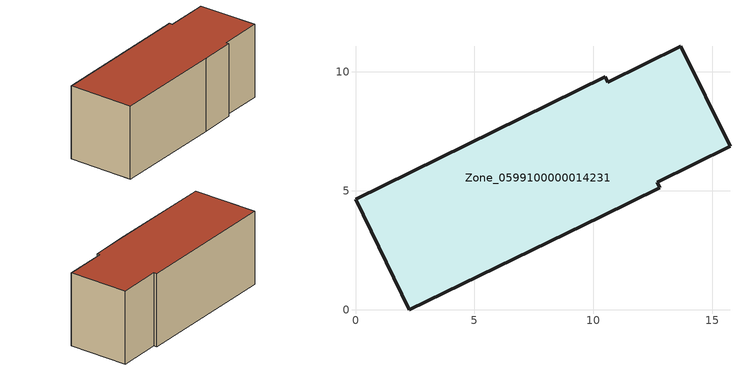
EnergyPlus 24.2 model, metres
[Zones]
Zone_0599100000014231
 floor ground (C_G): 10.61,9.57 13.68,11.08 15.74,6.88 12.67,5.36 12.78,5.14 10.34,3.93 2.26,0 0,4.64 10.5,9.79 z0
 wall outside (C_F): 2.26,0 10.34,3.93 12.78,5.14 12.67,5.36 15.74,6.88 13.68,11.08 10.61,9.57 10.5,9.79 0,4.64 2.26,0 z0:5.79
 roof outside (C_R): 10.5,9.79 0,4.64 2.26,0 10.34,3.93 12.78,5.14 12.67,5.36 15.74,6.88 13.68,11.08 10.61,9.57 z5.79
[BUILDING]
Pand.0599100000014231: North Axis=0; Terrain=City; Loads Convergence Tolerance Value=0.04; Temperature Convergence Tolerance Value=0.4; Solar Distribution=FullExterior; Maximum Number of Warmup Days=25; Minimum Number of Warmup Days=1
[Site:Location]
Rotterdam.The.Hague.AP_ZH_NLD Design_Conditions: Latitude=51.96; Longitude=4.45; Time Zone=1; Elevation=-4.5
[SITE:GROUNDTEMPERATURE:BUILDINGSURFACE]
18, 18, 18, 18, 18, 18, 18, 18, 18, 18, 18, 18
[MATERIAL] Thermal Absorptance=0.9; Solar Absorptance=0.7; Visible Absorptance=0.7
Name | Roughness | Thickness | Conductivity | Density | Specific Heat
G.TI.1965-1974 | MediumSmooth | 0.15 | 0.882353 | 540 | 1210
F.TI.1965-1974 | Rough | 0.3 | 0.697674 | 1920 | 840
R.TI.1965-1974 | MediumRough | 0.2 | 0.232558 | 1500 | 1000
[CONSTRUCTION]
C_G: G.TI.1965-1974
C_F: F.TI.1965-1974
C_R: R.TI.1965-1974
[ZONE]
Zone_0599100000014231: Type=1; Multiplier=1; Ceiling Height=Autocalculate; Volume=Autocalculate; Floor Area=autocalculate; Part of Total Floor Area=Yes
[ZONEINFILTRATION:DESIGNFLOWRATE]
Infil_Zone_0599100000014231: Zone or ZoneList or Space or SpaceList=Zone_0599100000014231; Schedule=AlwaysOn; Design Flow Rate Calculation Method=Flow/Area; Flow Rate per Floor Area=0.003; Constant Term Coefficient=1; Temperature Term Coefficient=0; Velocity Term Coefficient=0; Velocity Squared Term Coefficient=0
[HVACTEMPLATE:ZONE:IDEALLOADSAIRSYSTEM]
Zone_0599100000014231: Maximum Heating Supply Air Temperature=50; Minimum Cooling Supply Air Temperature=13; Maximum Heating Supply Air Humidity Ratio=0.0156; Minimum Cooling Supply Air Humidity Ratio=0.0077; Heating Limit=NoLimit; Cooling Limit=NoLimit; Dehumidification Control Type=ConstantSensibleHeatRatio; Cooling Sensible Heat Ratio=0.7; Dehumidification Setpoint=60; Humidification Control Type=None; Humidification Setpoint=30; Outdoor Air Method=None; Outdoor Air Flow Rate per Person=0.00944; Outdoor Air Flow Rate per Zone Floor Area=0; Outdoor Air Flow Rate per Zone=0; Demand Controlled Ventilation Type=None; Outdoor Air Economizer Type=NoEconomizer; Heat Recovery Type=None; Sensible Heat Recovery Effectiveness=0.7; Latent Heat Recovery Effectiveness=0.65
[ZONECONTROL:THERMOSTAT]
ThermostatControl_Zone_0599100000014231: Zone or ZoneList=Zone_0599100000014231; Control Type Schedule=DualSetpointControlType; Control 1=Thermostat_Zone_0599100000014231; Temperature Difference Between Cutout And Setpoint=0
[THERMOSTATSETPOINT:DUALSETPOINT]
Thermostat_Zone_0599100000014231: Heating Setpoint Temperature Schedule=HeatingSetpoint_Zone_0599100000014231; Cooling Setpoint Temperature Schedule=CoolingSetpoint_Zone_0599100000014231
[SCHEDULE:COMPACT]
HeatingSetpoint_Zone_0599100000014231: Through: 12/31, For: AllDays, Until: 24:00, 21
CoolingSetpoint_Zone_0599100000014231: Through: 12/31, For: AllDays, Until: 24:00, 24
DualSetpointControlType: Through: 12/31, For: AllDays, Until: 24:00, 4
AlwaysOn: Through: 12/31, For: AllDays, Until: 24:00, 1
